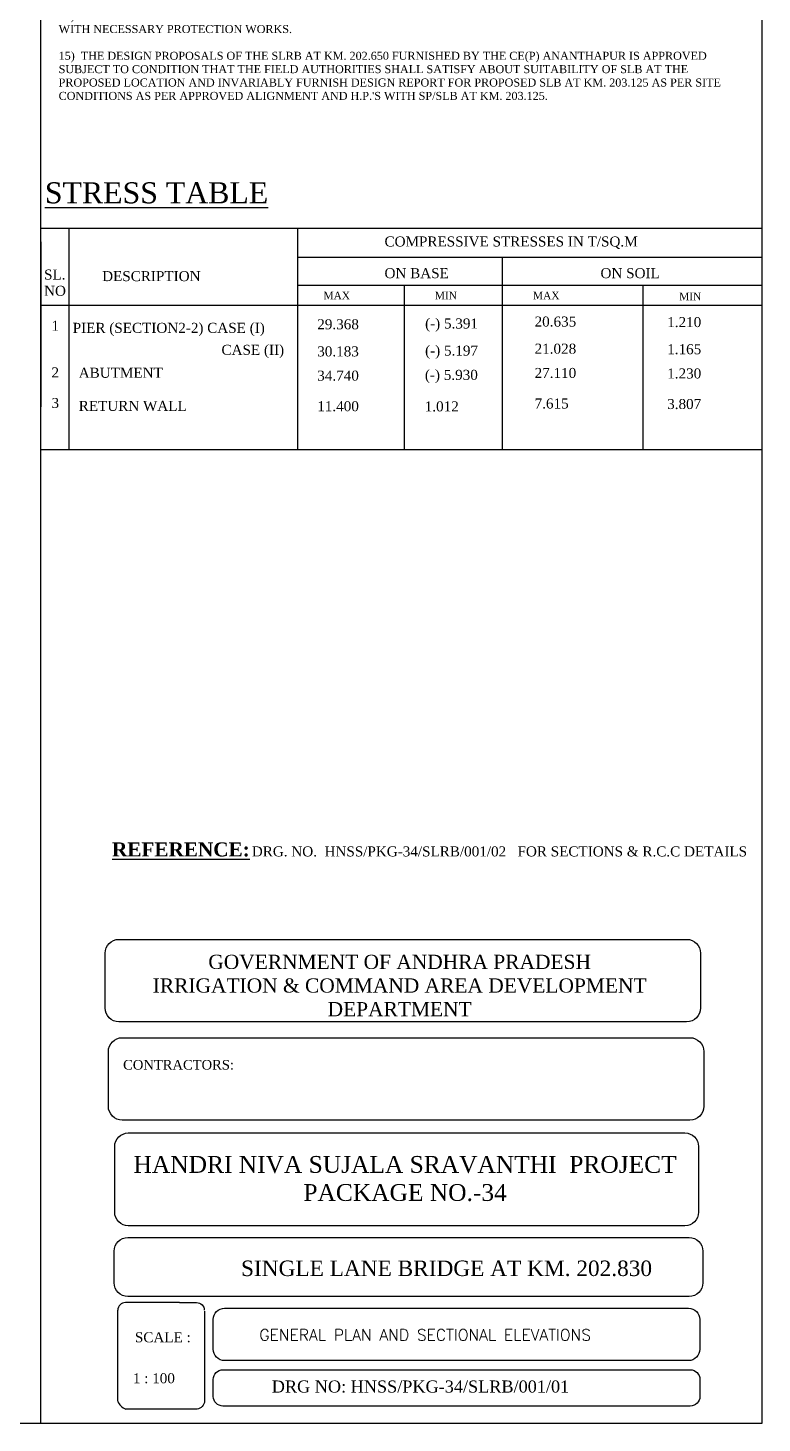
# Model space of a CAD drawing. Header units: inches. Extents: x -675 to 904, y 4 to 1354.
# Drawn here: x 720.3 to 903.5, y 701.4 to 1049.3 of the extents above; entities that cross this region are included whole.
import ezdxf

# ---------------------------------------------------------------- set-up
doc = ezdxf.new("R2010")
doc.units = ezdxf.units.IN
doc.header["$MEASUREMENT"] = 0
doc.layers.add('SHEET', color=3, linetype='Continuous')
doc.styles.get("Standard").update_dxf_attribs({"font": 'times.ttf'})

msp = doc.modelspace()

# ---------------------------------------------------------------- linework, layer by layer
for p, q in [((723.5301, 701.38321), (723.5301, 1296.38321)), ((903.5301, 701.38321), (903.5301, 1296.38321)), ((723.5301, 999.35835), (903.5301, 999.35835)), ((730.51224, 999.35835), (730.51224, 944.15446)), ((787.62106, 999.35835), (787.62106, 944.15446)), ((723.5301, 995.96635), (723.5301, 954.7927)), ((723.5301, 995.96635), (723.5301, 954.7927)), ((787.62106, 992.1063), (903.5301, 992.1063)), ((838.73826, 944.15446), (838.73826, 992.1063)), ((787.62106, 985.14292), (903.5301, 985.14292)), ((814.23002, 985.14292), (814.23002, 944.15446)), ((873.75004, 985.14292), (873.75004, 944.15446)), ((723.36384, 980.14292), (903.5301, 980.14292)), ((723.36384, 944.15446), (903.5301, 944.15446)), ((764.41387, 729.30565), (764.41387, 706.89605)), ((8.5301, 701.38321), (903.5301, 701.38321))]:
    msp.add_line(p, q)
at = {"color": 7}
for p, q in [((758.1295, 731.44645), (744.68945, 731.44645)), ((742.75763, 706.83537), (742.75763, 729.51463)), ((762.57147, 704.87163), (744.68945, 704.87163))]:
    msp.add_line(p, q, dxfattribs=at)
for points in [[(743.05098, 822.0062), (884.68816, 822.0062, -0.414213562), (888.1524, 818.54196), (888.1524, 804.91875, -0.414213562), (884.68816, 801.45451), (743.05098, 801.45451, -0.414213562), (739.58674, 804.91875), (739.58674, 818.54196, -0.414213562)], [(743.87182, 797.48623), (885.509, 797.48623, -0.414213562), (888.97324, 794.02199), (888.97324, 780.39877, -0.414213562), (885.509, 776.93453), (743.87182, 776.93453, -0.414213562), (740.40758, 780.39877), (740.40758, 794.02199, -0.414213562)], [(745.38361, 773.72611), (884.27827, 773.72611, -0.414213562), (887.67543, 770.32895), (887.67543, 753.99254, -0.414213562), (884.27827, 750.59538), (745.38361, 750.59538, -0.414213562), (741.98645, 753.99254), (741.98645, 770.32895, -0.414213562)], [(745.27394, 747.67013), (885.32605, 747.67013, -0.414213562), (888.75152, 744.24466), (888.75152, 736.36642, -0.414213562), (885.32605, 732.94095), (745.27394, 732.94095, -0.414213562), (741.84847, 736.36642), (741.84847, 744.24466, -0.414213562)], [(769.41624, 730.04), (885.16179, 730.04, -0.414213562), (887.99276, 727.20903), (887.99276, 719.79785, -0.414213562), (885.16179, 716.96688), (769.41624, 716.96688, -0.414213562), (766.58528, 719.79785), (766.58528, 727.20903, -0.414213562)], [(769.00503, 714.68162), (885.59987, 714.68162, -0.414213562), (888.00619, 712.2753), (888.00619, 708.04274, -0.414213562), (885.59987, 705.63642), (769.00503, 705.63642, -0.414213562), (766.59871, 708.04274), (766.59871, 712.2753, -0.414213562)]]:
    msp.add_lwpolyline(points, format="xyb", close=True)
for points in [[(758.1295, 731.44645), (762.41358, 731.44645, -0.414213562), (764.3454, 729.51463)], [(764.41301, 706.91113, -0.368140093), (762.51619, 704.86473)]]:
    msp.add_lwpolyline(points, format="xyb", dxfattribs=at)
for centre, radius, start, end in [((744.68945, 729.51463), 1.93182, 90, 180), ((745.89977, 708.04489), 3.36689, 200.3157406, 249.7662947)]:
    msp.add_arc(centre, radius, start, end, dxfattribs=at)

# ---------------------------------------------------------------- texts
for s, height, p in [('%%USTRESS TABLE', 5.25, (724.56829, 1005.53953)), ('COMPRESSIVE STRESSES IN T/SQ.M', 2.5, (809.31331, 994.77733)), ('SL.', 2.5, (724.36485, 986.52963)), ('DESCRIPTION           ', 2.5, (738.85803, 986.13515)), ('ON BASE', 2.5, (809.31331, 986.87591)), ('ON SOIL', 2.5, (863.20541, 986.87591)), ('NO', 2.5, (724.36485, 982.48202)), ('MAX', 1.875, (794.09491, 981.61783)), ('MIN ', 1.875, (821.87872, 981.61783)), ('MAX ', 1.875, (846.36149, 981.61783)), ('MIN ', 1.875, (882.83841, 981.37092)), ('1', 2.5, (726.21521, 973.75425, -0.00006)), ('PIER (SECTION2-2) CASE (I)', 2.5, (731.51409, 973.24114)), ('29.368', 2.5, (792.53029, 974.13054, -0.00006)), ('(-) 5.391', 2.5, (819.4349, 974.32791, -0.00006)), ('20.635', 2.5, (846.76251, 974.8049, -0.00006)), ('1.210', 2.5, (879.84528, 974.67766, -0.00006)), (' CASE (II)', 2.5, (767.69196, 967.75729)), ('30.183', 2.5, (792.53029, 967.36996, -0.00006)), ('(-) 5.197', 2.5, (819.4349, 967.56733, -0.00006)), ('21.028', 2.5, (846.76251, 968.04431, -0.00006)), ('1.165', 2.5, (879.84528, 967.91708, -0.00006)), ('2', 2.5, (726.2152, 962.12945)), ('ABUTMENT ', 2.5, (733.01111, 962.04242, -0.00006)), ('34.740', 2.5, (792.53029, 961.32087)), ('(-) 5.930', 2.5, (819.38697, 961.51824)), ('27.110', 2.5, (846.76251, 961.99523)), ('1.230', 2.5, (879.84528, 961.86799)), ('3', 2.5, (726.2152, 954.50832, 0.00006)), ('7.615', 2.5, (846.7625, 954.3741, 0.00006)), ('3.807', 2.5, (879.84528, 954.24686, 0.00006)), ('RETURN WALL', 2.5, (733.01111, 953.7815, 0.00006)), ('11.400', 2.5, (792.53029, 953.69974, 0.00006)), ('1.012', 2.5, (819.34944, 953.6618, 0.00006)), ('SINGLE LANE BRIDGE AT KM. 202.830', 3.85, (773.50628, 738.05678)), ('1 : 100', 2.5, (746.51852, 711.31565))]:
    msp.add_text(s, height=height).set_placement(p)
for s, insert, char_height, width, attachment_point in [("1) ALL DIMENSIONS ARE IN MILLIMETRES AND ALL LEVELS ARE IN METRES.\\P\\P2) DO NOT SCALE THE DRAWING. FIGURED DIMENSIONS SHALL BE FOLLOWED.\\P\\P3) THE QUALITY AND WORKMANSHIP OF CONCRETE SHALL CONFORM TO IS:456-2000 AND IRC:21-2000. \\P\\P4) THE QUALITY AND GRADING OF AGGREGATES SHALL CONFORM TO IS:383.\\P\\P5) WEEP HOLES OF SIZE 100MM DIA WITH REVERSE FILTERS ON REAR SIDE ARE TO BE  PROVIDED AT 1500MM C/C BOTH WAYS AND STAGGERED IN ABUTMENTS AND RETURN WALLS ABOVE F.S.L.\\P\\P6).THE ABUTMENTS AND WING WALLS/RETURN WALLS ARE DESIGNED FOR EARTH PRESSURE BASED ON RANKINE'S AND T.V.A. PROCEDURES WITH BACK FILL SOILS OF NON-COHESIVE NATURE AND AN ANGLE OF INTERNAL FRICTION %%C=28 DEGREES AND WITH UNIT WEIGHT OF SATURATED EARTH AS 2.1 T/CUM. THE BACKFILLING OF THESE WALLS SHALL BE WITH SOILS HAVING THE PROPERTIES AS ABOVE AND PROPERLY COMPACTED TO MAXIMUM DRY DENSITY AT O.M.C. AND SHALL BE DONE CONCURRENTLY WITH RAISING OF STRUCTURE\\P\\P7) THE BRIDGE CONSISTS OF THREE SPANS OF 8000 mm (CLEAR) EACH. THE ROAD WAY IS  4250 mm IN BETWEEN THE KERBS AND IS DESIGNED FOR SINGLE LANE OF IRC CLASS-A   LOADING.\\P\\P8) BAR BENDING SCHEDULE SHALL BE PREPARED AND VERIFIED BEFORE EXECUTION.\\P\\P9)  THE FIELD AUTHORITIES SHOULD VERIFY THE SUITABILITY OF THE STRUCTURE AS PER SITE CONDITIONS BEFORE         EXECUTION OF THE WORK.\\P\\P10) 100 MM THICK LINNING SHALL BE PROVIDED ON EITHER SIDE OF THE STRUCTURE AS PER AGREEMENT FOR BED AND SIDE SLOPES.\\P\\P11) EXPANSION JOINT MUST BE ROBUST, DURABLE, WATER TIGHT AND REPLACEBLE, MUST BE PROVIDED OVER FULL WIDTH OF SUPER STRUCTURE INCLUDING KERB. EXPANSION JOINT SHALL BE OBTAINED FROM APPROVED MANUFACTURERS AND BE OF A APPROVED TYPE.\\P\\P12)  THE DESIGN STRESSES ON FOUNDATION STRATA UNDER VARIOUS COMPONENTS OF THE STRUCTURE ARE GIVEN IN STRESS TABLE. IF FOUNDATION STARTA MET WITH DURING EXECUTION IS NOT ABLE TO TAKE THE DESIGNED STRESSES THE SECTION SHOULD BE MODIFIED SUITABLY AND GOT APPROVED BY THE CDO.\\P\\P13) SKIN REINFORCEMENT OF 5KG/SQ.M. (10 DIA @ 200 C/C BOTH WAYS) MAY BE PROVIDED FOR EXPOSED FACES OF ABUTMENTS AND RETURN WALLS.\\P\\P14)  THE BRIDGE SHOULD BE CONNECTED WITH APPROACHES ON EITHER SIDE SUITABLY AS PER SITE CONDITIONS WITH NECESSARY PROTECTION WORKS.\\P\\P15)  THE DESIGN PROPOSALS OF THE SLRB AT KM. 202.650 FURNISHED BY THE CE(P) ANANTHAPUR IS APPROVED SUBJECT TO CONDITION THAT THE FIELD AUTHORITIES SHALL SATISFY ABOUT SUITABILITY OF SLB AT THE PROPOSED LOCATION AND INVARIABLY FURNISH DESIGN REPORT FOR PROPOSED SLB AT KM. 203.125 AS PER SITE CONDITIONS AS PER APPROVED ALIGNMENT AND H.P.'S WITH SP/SLB AT KM. 203.125.", (728.00065, 1183.35879), 2, 170, 1), ('{\\fTimes New Roman|b1|i0|c0|p18;\\LREFERENCE:}', (741.31997, 846.18675), 3.5, 92, 1), ('DRG. NO.  HNSS/PKG-34/SLRB/001/02   FOR SECTIONS & R.C.C DETAILS', (776.20113, 845.18675), 2.5, 130.5, 1), ('HANDRI NIVA SUJALA SRAVANTHI  PROJECT\\PPACKAGE NO.-34', (814.44715, 767.98637), 4.2, 180, 2), ('SCALE :', (747.026, 724.0325), 2.5, 25.272, 1), ('{\\Fromans.shx|c1;GENERAL PLAN\\Fromans.shx|c0; AND \\Fromans.shx|c1;SECTIONAL ELEVATION\\Fromans.shx|c0;S\\Fromans.shx|c1; }', (778.08899, 724.78024), 2.830968, 111.1817851, 1)]:
    msp.add_mtext(s, dxfattribs=dict(insert=insert, char_height=char_height, width=width, attachment_point=attachment_point))
at = {"layer": 'SHEET', "color": 7}
msp.add_text('DRG NO: HNSS/PKG-34/SLRB/001/01', height=3.0079035, dxfattribs=at).set_placement((781.17872, 708.99775))
for s, insert, char_height, width, attachment_point in [('GOVERNMENT OF ANDHRA PRADESH\\PIRRIGATION & COMMAND AREA DEVELOPMENT DEPARTMENT', (813.08093, 810.49441), 3.53871, 136.012937, 5), ('CONTRACTORS:', (744.08435, 790.70728), 2.4063228, 35.8252135, 4)]:
    msp.add_mtext(s, dxfattribs=dict(at, insert=insert, char_height=char_height, width=width, attachment_point=attachment_point))

doc.saveas('drawing.dxf')
